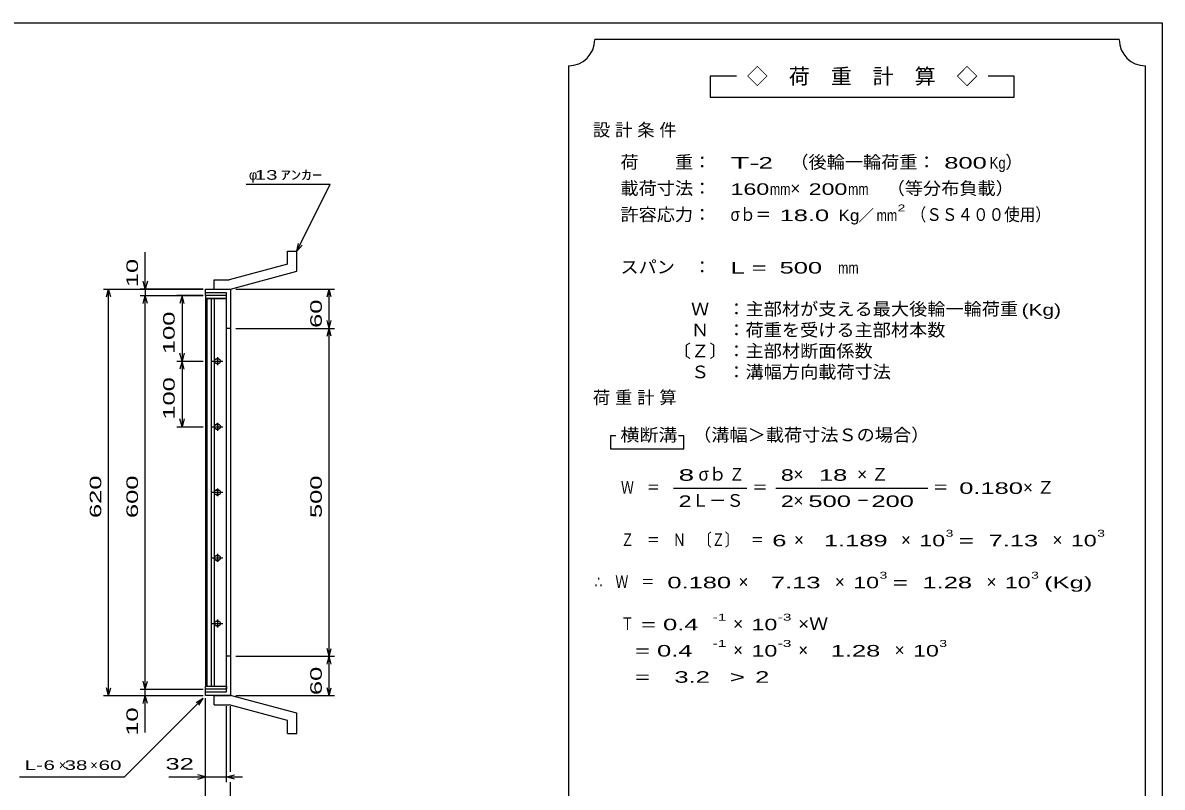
# Model space of a CAD drawing. Units: millimetres, scale not verified. Extents: x -1456 to 1379, y -1028 to 847.
# Drawn here: x -359 to 1379, y -318 to 847 of the extents above; entities that cross this region are included whole.
import ezdxf
from ezdxf.enums import TextEntityAlignment as Align

# ---------------------------------------------------------------- set-up
doc = ezdxf.new("R2010")
doc.units = ezdxf.units.MM
doc.header["$LTSCALE"] = 8
for name, color, linetype, lineweight in [('0_2', 150, 'Continuous', 25), ('16', 3, 'Continuous', 25), ('19', 6, 'Continuous', 25), ('22', 2, 'Continuous', 25)]:
    doc.layers.add(name, color=color, linetype=linetype, lineweight=lineweight)
doc.styles.add('ベクトル', font='')
doc.styles.get('ベクトル').set_extended_font_data('ベクトル')

msp = doc.modelspace()

# ---------------------------------------------------------------- linework, layer by layer
at = {"layer": '0_2'}
for p, q in [((-1388.8, 847.2), (1379.2, 847.2)), ((1379.2, 847.2), (1379.2, -912.8))]:
    msp.add_line(p, q, dxfattribs=at)
at = {"layer": '16'}
for p, q in [((-47.9, 431.2), (-79.9, 431.2)), ((-79.9, 431.2), (-79.9, 426.7)), ((-79.9, 426.7), (-47.9, 426.7)), ((-79.9, 426.7), (-79.9, -164.3)), ((-47.9, 426.7), (-79.9, 426.7)), ((-77.9, 426.7), (-77.9, -164.3)), ((-70.9, -164.3), (-70.9, 426.7)), ((-66.9, 426.7), (-66.9, -164.3)), ((-47.9, 426.7), (-47.9, 431.2)), ((-47.9, -164.3), (-47.9, 426.7)), ((-69.9, 331.2), (-53.9, 331.2)), ((-59.9, 334.2), (-63.9, 334.2)), ((-61.9, 337.2), (-61.9, 325.2)), ((-63.9, 328.2), (-59.9, 328.2)), ((-69.9, 231.2), (-53.9, 231.2)), ((-59.9, 234.2), (-63.9, 234.2)), ((-63.9, 228.2), (-59.9, 228.2)), ((-61.9, 237.2), (-61.9, 225.2)), ((-69.9, 131.2), (-53.9, 131.2)), ((-59.9, 134.2), (-63.9, 134.2)), ((-63.9, 128.2), (-59.9, 128.2)), ((-61.9, 137.2), (-61.9, 125.2)), ((-61.9, 37.2), (-61.9, 25.2)), ((-69.9, 31.2), (-53.9, 31.2)), ((-59.9, 34.2), (-63.9, 34.2)), ((-63.9, 28.2), (-59.9, 28.2)), ((-69.9, -68.8), (-53.9, -68.8)), ((-59.9, -65.8), (-63.9, -65.8)), ((-61.9, -62.8), (-61.9, -74.8)), ((-63.9, -71.8), (-59.9, -71.8)), ((-79.9, -164.3), (-47.9, -164.3)), ((-79.9, -168.8), (-79.9, -164.3)), ((-79.9, -164.3), (-47.9, -164.3)), ((-47.9, -168.8), (-79.9, -168.8)), ((-47.9, -164.3), (-47.9, -168.8))]:
    msp.add_line(p, q, dxfattribs=at)
for centre, radius, start, end in [((-63.9, 331.2), 3, 90, 270), ((-61.9, 331.2), 4, 46.6, 133.4), ((-59.9, 331.2), 3, 270, 90), ((-61.9, 331.2), 4, 226.6, 313.4), ((-63.9, 231.2), 3, 90, 270), ((-61.9, 231.2), 4, 46.6, 133.4), ((-61.9, 231.2), 4, 226.6, 313.4), ((-59.9, 231.2), 3, 270, 90), ((-63.9, 131.2), 3, 90, 270), ((-61.9, 131.2), 4, 46.6, 133.4), ((-61.9, 131.2), 4, 226.6, 313.4), ((-59.9, 131.2), 3, 270, 90), ((-61.9, 31.2), 4, 46.6, 133.4), ((-63.9, 31.2), 3, 90, 270), ((-61.9, 31.2), 4, 226.6, 313.4), ((-59.9, 31.2), 3, 270, 90), ((-63.9, -68.8), 3, 90, 270), ((-61.9, -68.8), 4, 46.6, 133.4), ((-59.9, -68.8), 3, 270, 90), ((-61.9, -68.8), 4, 226.6, 313.4)]:
    msp.add_arc(centre, radius, start, end, dxfattribs=at)
at = {"layer": '19'}
for p, q in [((45.1, 499.2), (59.1, 499.2)), ((45.1, 479.2), (45.1, 499.2)), ((59.1, 468.2), (59.1, 499.2)), ((45.1, 479.2), (-43.9, 455.2)), ((-66.9, 455.2), (-43.9, 455.2)), ((-66.9, 441.2), (-66.9, 455.2)), ((-41.9, 441.2), (59.1, 468.2)), ((-79.9, 431.2), (-79.9, 441.2)), ((-79.9, 441.2), (-42.9, 441.2)), ((-47.9, 435.2), (-79.9, 435.2)), ((-66.9, 441.2), (-41.9, 441.2)), ((-47.9, -172.8), (-47.9, 435.2)), ((-42.9, 441.2), (-41.9, 440.2)), ((-41.9, 440.2), (-41.9, -177.8)), ((-41.9, 381.2), (-47.9, 381.2)), ((-41.9, -118.8), (-47.9, -118.8)), ((-79.9, -178.8), (-79.9, -168.8)), ((-79.9, -172.8), (-47.9, -172.8)), ((-42.9, -178.8), (-79.9, -178.8)), ((-66.9, -178.8), (-41.9, -178.8)), ((-66.9, -192.8), (-66.9, -178.8)), ((-41.9, -177.8), (-42.9, -178.8)), ((59.1, -205.8), (-41.9, -178.8)), ((-66.9, -192.8), (-43.9, -192.8)), ((45.1, -216.8), (-43.9, -192.8)), ((59.1, -236.8), (59.1, -205.8)), ((45.1, -236.8), (45.1, -216.8)), ((45.1, -236.8), (59.1, -236.8))]:
    msp.add_line(p, q, dxfattribs=at)
at = {"layer": '22', "color": 4}
for p, q in [((1313.6, 821.6), (513.6, 821.6)), ((473.6, 781.6), (473.6, -458.4)), ((729.6, 765.6), (689.6, 765.6)), ((689.6, 765.6), (689.6, 733.6)), ((1153.6, 765.6), (1113.6, 765.6)), ((1153.6, 733.6), (1153.6, 765.6)), ((1353.6, -458.4), (1353.6, 781.6)), ((689.6, 733.6), (1153.6, 733.6)), ((-17.9, 601.2), (110.1, 601.2)), ((59.1, 499.2), (110.1, 601.2)), ((59.1, 499.2), (61.5, 510.88)), ((59.1, 499.2), (67.1, 508)), ((-171.9, 441.2), (-171.9, 497.2)), ((-171.9, 441.2), (-175.1, 453.2)), ((-168.7, 453.2), (-171.9, 441.2)), ((-235.9, 441.2), (-83.9, 441.2)), ((-231.1, 429.2), (-227.9, 441.2)), ((-224.7, 429.2), (-227.9, 441.2)), ((-227.9, -178.8), (-227.9, 441.2)), ((-83.9, 441.2), (-179.9, 441.2)), ((-171.9, 441.2), (-171.9, 431.2)), ((-33.9, 441.2), (116.5, 441.2)), ((105.3, 429.2), (108.5, 441.2)), ((111.7, 429.2), (108.5, 441.2)), ((108.5, 381.2), (108.5, 441.2)), ((-179.9, 431.2), (-83.9, 431.2)), ((-175.1, 419.2), (-171.9, 431.2)), ((-168.7, 419.2), (-171.9, 431.2)), ((-171.9, -168.8), (-171.9, 431.2)), ((-83.9, 431.2), (-123.9, 431.2)), ((-115.9, 431.2), (-119.1, 419.2)), ((-112.7, 419.2), (-115.9, 431.2)), ((-115.9, 431.2), (-115.9, 331.2)), ((108.5, 381.2), (105.3, 393.2)), ((108.5, 381.2), (111.7, 393.2)), ((-33.9, 381.2), (116.5, 381.2)), ((105.3, 369.2), (108.5, 381.2)), ((111.7, 369.2), (108.5, 381.2)), ((108.5, -118.8), (108.5, 381.2)), ((-123.9, 331.2), (-83.9, 331.2)), ((-115.9, 331.2), (-119.1, 343.2)), ((-115.9, 331.2), (-119.1, 319.2)), ((-112.7, 343.2), (-115.9, 331.2)), ((-112.7, 319.2), (-115.9, 331.2)), ((-115.9, 331.2), (-115.9, 231.2)), ((-123.9, 231.2), (-83.9, 231.2)), ((-115.9, 231.2), (-119.1, 243.2)), ((-112.7, 243.2), (-115.9, 231.2)), ((545.6, 217.6), (537.6, 217.6)), ((537.6, 217.6), (537.6, 197.6)), ((649.6, 217.6), (641.6, 217.6)), ((649.6, 197.6), (649.6, 217.6)), ((537.6, 197.6), (649.6, 197.6)), ((633.6, 137.6), (745.6, 137.6)), ((789.6, 137.6), (1021.6, 137.6)), ((-33.9, -118.8), (116.5, -118.8)), ((108.5, -118.8), (105.3, -106.8)), ((105.3, -130.8), (108.5, -118.8)), ((108.5, -118.8), (111.7, -106.8)), ((111.7, -130.8), (108.5, -118.8)), ((108.5, -178.8), (108.5, -118.8)), ((-227.9, -178.8), (-231.1, -166.8)), ((-227.9, -178.8), (-224.7, -166.8)), ((-179.9, -168.8), (-83.9, -168.8)), ((-171.9, -168.8), (-175.1, -156.8)), ((-171.9, -168.8), (-168.7, -156.8)), ((-171.9, -178.8), (-171.9, -168.8)), ((108.5, -178.8), (105.3, -166.8)), ((108.5, -178.8), (111.7, -166.8)), ((-235.9, -178.8), (-83.9, -178.8)), ((-203.9, -302.8), (-83.9, -182.8)), ((-179.9, -178.8), (-83.9, -178.8)), ((-175.1, -190.8), (-171.9, -178.8)), ((-168.7, -190.8), (-171.9, -178.8)), ((-171.9, -234.8), (-171.9, -178.8)), ((-94.3, -189.2), (-83.9, -182.8)), ((-90.3, -193.2), (-83.9, -182.8)), ((-79.9, -310.8), (-79.9, -182.8)), ((-79.9, -366.8), (-79.9, -182.8)), ((-33.9, -178.8), (116.5, -178.8)), ((-47.9, -310.8), (-47.9, -195)), ((-41.9, -294.8), (-41.9, -195)), ((-363.9, -302.8), (-203.9, -302.8)), ((-135.9, -302.8), (-79.9, -302.8)), ((-79.9, -302.8), (-91.9, -299.6)), ((-91.9, -306), (-79.9, -302.8)), ((-79.9, -302.8), (-47.9, -302.8)), ((-47.9, -302.8), (-35.9, -299.6)), ((-35.9, -306), (-47.9, -302.8)), ((-47.9, -302.8), (-23.9, -302.8)), ((-41.9, -366.8), (-41.9, -310.8))]:
    msp.add_line(p, q, dxfattribs=at)
for centre, start, end in [((473.6, 821.6), 270, 0), ((1353.6, 821.6), 180, 270)]:
    msp.add_arc(centre, 40, start, end, dxfattribs=at)

# ---------------------------------------------------------------- texts
at = {"layer": '22', "style": 'ベクトル'}
for s, height, p in [('◇\u3000荷\u3000重\u3000計\u3000算\u3000◇', 23.46, (745.6, 765.6)), ('）', 19.35, (1140, 634.8)), ('φ', 14.66, (-13.9, 615.2)), ('×', 19.35, (812, 594.8)), ('／', 17.6, (915.6, 553.6)), ('σｂ', 19.35, (672, 158.8)), ('×', 19.35, (816.8, 158.8)), ('Ｌ－Ｓ', 19.35, (661.6, 118.8)), ('×', 19.35, (816.8, 118.8)), ('×', 19.35, (817.6, 58.8)), ('×', 19.35, (980.8, 58.8)), ('×', 19.35, (1212, 58.8)), ('×', 19.35, (732.8, -5.2)), ('×', 19.35, (880, -5.2)), ('×', 19.35, (1111.2, -5.2)), ('×', 19.35, (724.8, -69.2)), ('×', 19.35, (724.8, -109.2)), ('×', 19.35, (824, -109.2)), ('×', 19.35, (971.2, -109.2)), ('×', 14.66, (-303.9, -284.8)), ('×', 14.66, (-255.9, -284.8))]:
    msp.add_text(s, height=height, dxfattribs=at).set_placement(p, align=Align.MIDDLE_LEFT)
for s, height, width, p in [('荷\u3000\u3000重：\u3000', 19.35, 1.05, (552.8, 634.8)), ('（後輪一輪荷重：', 19.35, 1.05, (812, 634.8)), ('T-', 17.6, 2, (720.8, 633.6)), (' 2 ', 17.6, 1.65, (752.8, 633.6)), (' 800', 17.6, 1.65, (1036, 633.6)), ('Kg', 17.6, 0.85, (1116, 633.6)), (' 13 ', 14.66, 1.6, (-13.9, 615.2)), ('ｱﾝｶｰ', 14.66, 1.6, (34.1, 615.2)), ('載荷寸法：\u3000', 19.35, 1.05, (552.8, 594.8)), ('160', 17.6, 1.5, (720.8, 593.6)), ('mm', 17.6, 0.8, (780.8, 593.6)), ('200', 17.6, 1.5, (840, 593.6)), ('mm', 17.6, 0.8, (900, 593.6)), ('\u3000（等分布負載）', 19.35, 1.05, (931.2, 594.8)), ('許容応力：\u3000', 19.35, 1.05, (552.8, 554.8)), ('σｂ＝', 19.35, 0.9, (720.8, 554.8)), (' 18.0', 17.6, 1.65, (784.8, 553.6)), ('Kg', 17.6, 1.1, (885.6, 553.6)), ('mm', 17.6, 0.8, (943.6, 553.6)), ('2', 10.56, 1.5, (975.6, 564.8)), ('（ＳＳ４００使用）', 19.35, 0.9, (995.6, 554.8)), ('スパン\u3000：\u3000', 19.35, 1.05, (552.8, 474.8)), ('L = ', 17.6, 1.65, (720.8, 473.6)), (' 500 ', 17.6, 1.65, (784.8, 473.6)), ('mm', 17.6, 0.8, (884.8, 473.6)), ('\u3000Ｗ\u3000：主部材が支える最大後輪一輪荷重', 19.35, 1.05, (632.8, 410.8)), ('(Kg)', 17.6, 1.35, (1164.8, 409.6)), ('\u3000Ｎ\u3000：荷重を受ける主部材本数', 19.35, 1.05, (632.8, 378.8)), ('〔Ｚ〕：主部材断面係数', 19.35, 1.05, (632.8, 346.8)), ('\u3000Ｓ\u3000：溝幅方向載荷寸法', 19.35, 1.05, (632.8, 314.8)), ('横断溝', 19.35, 1.1, (552.8, 218.8)), ('\u3000（溝幅＞載荷寸法Ｓの場合）', 19.35, 1.05, (636, 218.8)), ('8', 17.6, 1.8, (641.6, 157.6)), ('Ｚ', 19.35, 0.9, (718.4, 158.8)), ('8', 17.6, 1.5, (797.6, 157.6)), (' 18 ', 17.6, 1.65, (844.8, 157.6)), ('Ｗ\u3000＝', 19.35, 0.75, (553.6, 138.8)), ('＝', 19.35, 0.9, (753.6, 138.8)), ('＝', 19.35, 0.9, (1029.6, 138.8)), ('0.180', 17.6, 1.65, (1069.6, 137.6)), ('2', 17.6, 1.5, (641.6, 117.6)), ('2', 17.6, 1.5, (797.6, 117.6)), (' 500 ', 17.6, 1.65, (828.8, 117.6)), (' 200 ', 17.6, 1.65, (924.8, 117.6)), ('－', 19.35, 0.75, (912.8, 118.8)), ('Ｚ\u3000＝\u3000Ｎ\u3000〔Ｚ〕\u3000＝', 19.35, 0.75, (553.6, 58.8)), ('3', 10.56, 1.5, (1048.8, 68.8)), ('3', 10.56, 1.5, (1280, 68.8)), (' 6 ', 17.6, 1.65, (773.6, 57.6)), ('  1.189', 17.6, 1.65, (841.6, 57.6)), ('10', 17.6, 1.5, (1008.8, 57.6)), ('=', 17.6, 1.7, (1068.8, 57.6)), ('  7.13', 17.6, 1.65, (1092.8, 57.6)), ('10', 17.6, 1.5, (1240, 57.6)), ('∴\u3000Ｗ\u3000＝', 19.35, 0.75, (513.6, -5.2)), (' 0.180', 17.6, 1.65, (613.6, -6.4)), ('  7.13', 17.6, 1.65, (760.8, -6.4)), ('10', 17.6, 1.5, (908, -6.4)), ('3', 10.56, 1.5, (948, 4.8)), ('  1.28', 17.6, 1.65, (992, -6.4)), ('10', 17.6, 1.5, (1139.2, -6.4)), ('3', 10.56, 1.5, (1179.2, 4.8)), ('(Kg)', 17.6, 1.65, (1199.2, -6.4)), ('=', 17.6, 1.7, (968, -6.4)), ('Ｔ', 19.35, 0.75, (553.6, -69.2)), (' = 0.4', 17.6, 1.65, (573.6, -70.4)), ('-1', 10.56, 1.65, (693.6, -59.2)), ('10', 17.6, 1.5, (752.8, -70.4)), ('-3', 10.56, 1.65, (792.8, -59.2)), ('×Ｗ', 19.35, 1.1, (824, -69.2)), ('  = 0.4', 17.6, 1.65, (553.6, -110.4)), ('-1', 10.56, 1.65, (693.6, -99.2)), ('10', 17.6, 1.5, (752.8, -110.4)), ('-3', 10.56, 1.65, (792.8, -99.2)), ('  1.28', 17.6, 1.65, (852, -110.4)), ('10', 17.6, 1.5, (999.2, -110.4)), ('3', 10.56, 1.5, (1039.2, -99.2)), ('  =', 17.6, 1.65, (553.6, -150.4)), ('  3.2', 17.6, 1.65, (613.6, -150.4)), ('>', 17.6, 1.7, (719.6, -150.4)), (' 2 ', 17.6, 1.65, (747.6, -150.4)), ('L-', 14.66, 1.6, (-355.9, -284.8)), (' 6 ', 14.66, 1.6, (-335.9, -284.8)), (' 38 ', 14.66, 1.6, (-303.9, -284.8)), (' 60 ', 14.66, 1.6, (-251.9, -284.8)), (' 32 ', 17.6, 1.65, (-151.9, -282.8))]:
    msp.add_text(s, height=height, dxfattribs=dict(at, width=width)).set_placement(p, align=Align.MIDDLE_LEFT)
at = {"layer": '22', "style": 'ベクトル', "width": 1.65}
for s, p in [(' 10 ', (-191.9, 433.2)), (' 60 ', (88.5, 371.2)), (' 100 ', (-135.9, 331.2)), (' 100 ', (-135.9, 231.2)), (' 620 ', (-247.9, 81.2)), (' 600 ', (-191.9, 81.2)), (' 500 ', (88.5, 81.2)), (' 60 ', (88.5, -188.8)), (' 10 ', (-191.9, -250.8))]:
    msp.add_text(s, height=17.6, rotation=90, dxfattribs=at).set_placement(p, align=Align.MIDDLE_LEFT)
at = {"layer": '22', "char_height": 19.35, "attachment_point": 4, "style": 'ベクトル'}
for s, insert in [('\\T1.28;設計条件', (510.8, 682.8)), ('\\T1.28;荷重計算', (510.8, 274.8)), ('\\T1.42;×Ｚ', (914, 158.8)), ('\\T1.42;×Ｚ', (1166.8, 138.8))]:
    msp.add_mtext(s, dxfattribs=dict(at, insert=insert))

doc.saveas('drawing.dxf')
